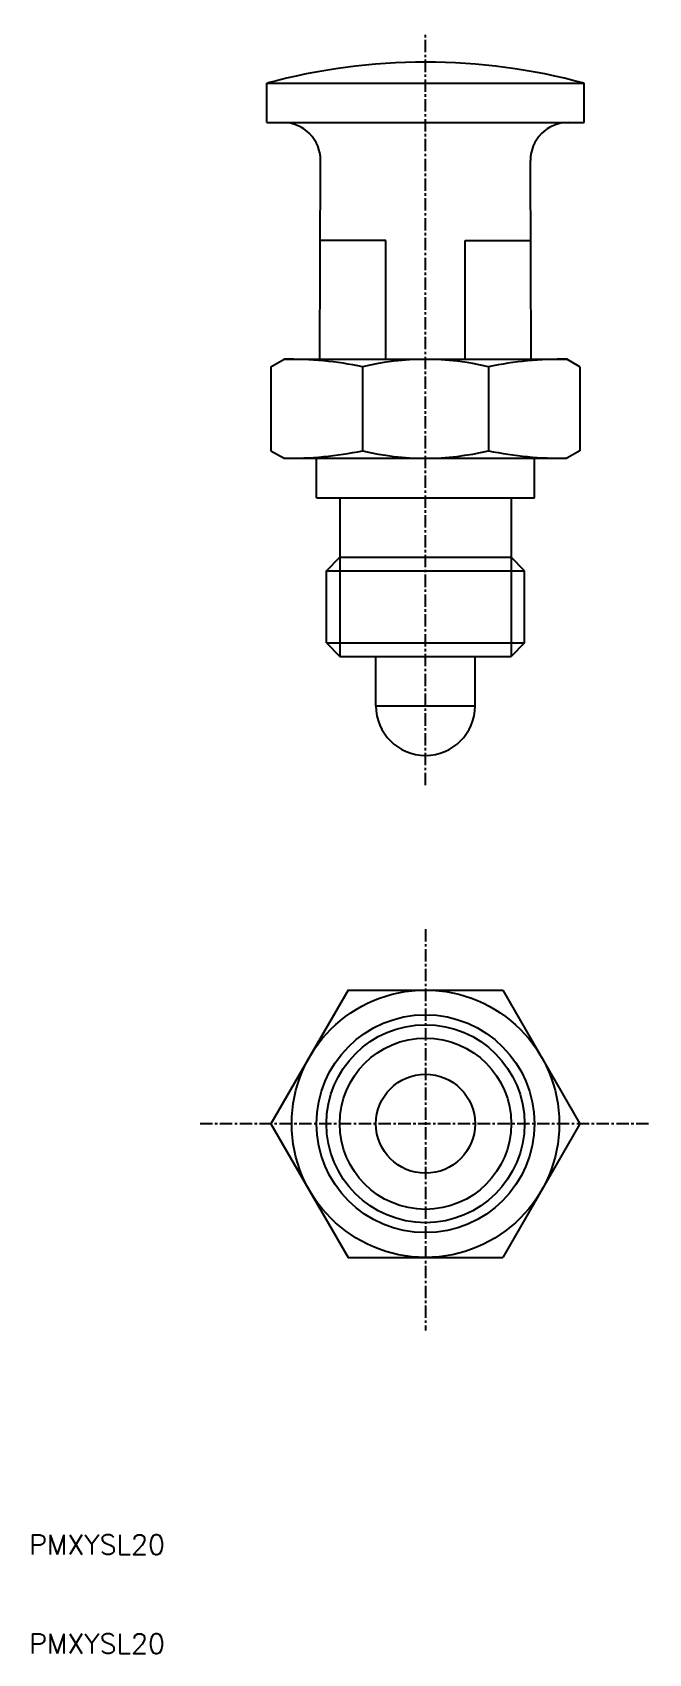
# Model space of a CAD drawing. Extents: x 10 to 73, y 10 to 174.
import ezdxf

# ---------------------------------------------------------------- set-up
doc = ezdxf.new("R2010")
doc.units = 0
doc.linetypes.add('CENTER', pattern=[2, 1.25, -0.25, 0.25, -0.25])
doc.layers.get('0').update_dxf_attribs({"linetype": 'CONTINUOUS'})
doc.layers.add('CENTER', color=1, linetype='CENTER')
doc.styles.get("Standard").update_dxf_attribs({"font": 'txt.shx'})

msp = doc.modelspace()

# ---------------------------------------------------------------- linework, layer by layer
at = {"color": 7, "linetype": 'CONTINUOUS'}
for p, q in [((34, 164.59), (34, 168.55)), ((34, 168.55), (66, 168.55)), ((66, 164.59), (66, 168.55)), ((34, 164.59), (66, 164.59)), ((39.34, 140.69), (39.41, 160.77)), ((60.66, 140.69), (60.59, 160.77)), ((46, 152.69), (39.38, 152.69)), ((46, 140.69), (46, 152.69)), ((54, 152.69), (60.62, 152.69)), ((54, 140.69), (54, 152.69)), ((34.41, 139.93), (35.73, 140.69)), ((34.41, 139.93), (34.41, 131.45)), ((35.73, 140.69), (64.27, 140.69)), ((43.65, 139.93), (43.65, 131.45)), ((56.35, 139.93), (56.35, 131.45)), ((65.59, 139.93), (64.27, 140.69)), ((65.59, 139.93), (65.59, 131.45)), ((34.41, 131.45), (35.73, 130.69)), ((65.59, 131.45), (64.27, 130.69)), ((35.73, 130.69), (64.27, 130.69)), ((39, 126.69), (39, 130.69)), ((61, 126.69), (61, 130.69)), ((39, 126.69), (61, 126.69)), ((41.35, 126.69), (41.35, 120.69)), ((58.65, 126.69), (58.65, 120.69)), ((40, 119.33), (41.35, 120.69)), ((41.35, 120.69), (58.65, 120.69)), ((60, 119.33), (58.65, 120.69)), ((40, 119.33), (60, 119.33)), ((40, 112.04), (40, 119.33)), ((60, 112.04), (60, 119.33)), ((40, 112.04), (60, 112.04)), ((40, 112.04), (41.35, 110.69)), ((60, 112.04), (58.65, 110.69)), ((41.35, 110.69), (58.65, 110.69)), ((45, 105.69), (45, 110.69)), ((55, 105.69), (55, 110.69)), ((45, 105.69), (55, 105.69)), ((42.21, 77), (34.41, 63.5)), ((42.21, 77), (57.79, 77)), ((57.79, 77), (65.59, 63.5)), ((34.41, 63.5), (42.21, 50)), ((65.59, 63.5), (57.79, 50)), ((42.21, 50), (57.79, 50))]:
    msp.add_line(p, q, dxfattribs=at)
at = {"color": 3, "linetype": 'CONTINUOUS'}
for p, q in [((41.35, 120.7), (41.35, 110.69)), ((58.65, 120.7), (58.65, 110.69))]:
    msp.add_line(p, q, dxfattribs=at)
at = {"color": 7, "linetype": 'CONTINUOUS'}
for radius in [13.5, 11, 10, 5]:
    msp.add_circle((50, 63.5), radius, dxfattribs=at)
at = {"color": 3, "linetype": 'CONTINUOUS'}
msp.add_circle((50, 63.5), 8.65, dxfattribs=at)
at = {"color": 7, "linetype": 'CONTINUOUS'}
for centre, radius, start, end in [((50, 109.62), 61.07, 74.8107, 105.1893), ((35.6, 160.78), 3.81, 359.8209, 90), ((64.4, 160.78), 3.81, 90, 180.1791), ((36.16, 103.5), 37.19, 78.3839, 90.6688), ((50, 113.74), 26.94, 76.3663, 103.6337), ((63.84, 103.5), 37.19, 89.3313, 101.6161), ((36.16, 167.88), 37.19, 269.3313, 281.6161), ((50, 157.63), 26.94, 256.3663, 283.6337), ((63.84, 167.88), 37.19, 258.3839, 270.6687), ((50, 105.69), 5, 180, 0)]:
    msp.add_arc(centre, radius, start, end, dxfattribs=at)
at = {"layer": 'CENTER', "color": 1, "linetype": 'CENTER'}
for p, q in [((50, 97.69), (50, 173.69)), ((50, 83.14), (50, 42.62)), ((72.51, 63.5), (27.05, 63.5))]:
    msp.add_line(p, q, dxfattribs=at)

# ---------------------------------------------------------------- texts
at = {"color": 7, "linetype": 'CONTINUOUS'}
for p in [(10, 20), (10, 10)]:
    msp.add_text('PMXYSL20', height=2, dxfattribs=at).set_placement(p)

doc.saveas('drawing.dxf')
